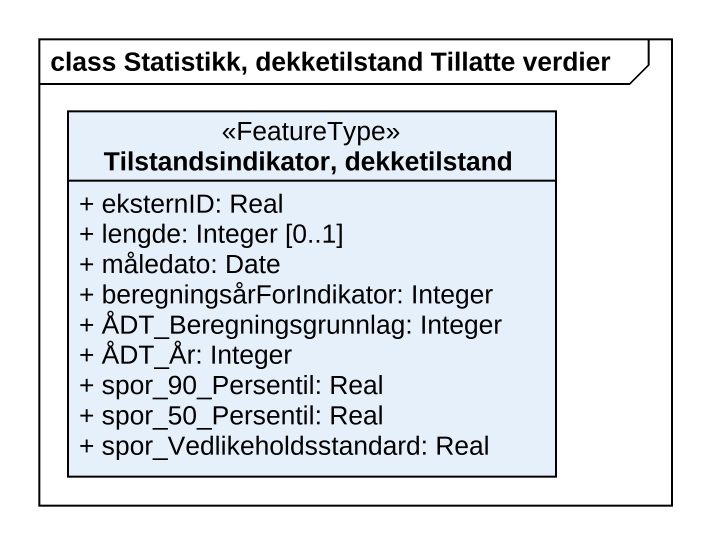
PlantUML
@startuml
mainframe class Statistikk, dekketilstand Tillatte verdier
hide circle
hide empty members
skinparam classAttributeIconSize 0
class "Tilstandsindikator, dekketilstand" as Tilstandsindikator <<FeatureType>> {
  + eksternID: Real
  + lengde: Integer [0..1]
  + måledato: Date
  + beregningsårForIndikator: Integer
  + ÅDT_Beregningsgrunnlag: Integer
  + ÅDT_År: Integer
  + spor_90_Persentil: Real
  + spor_50_Persentil: Real
  + spor_Vedlikeholdsstandard: Real
}
@enduml
